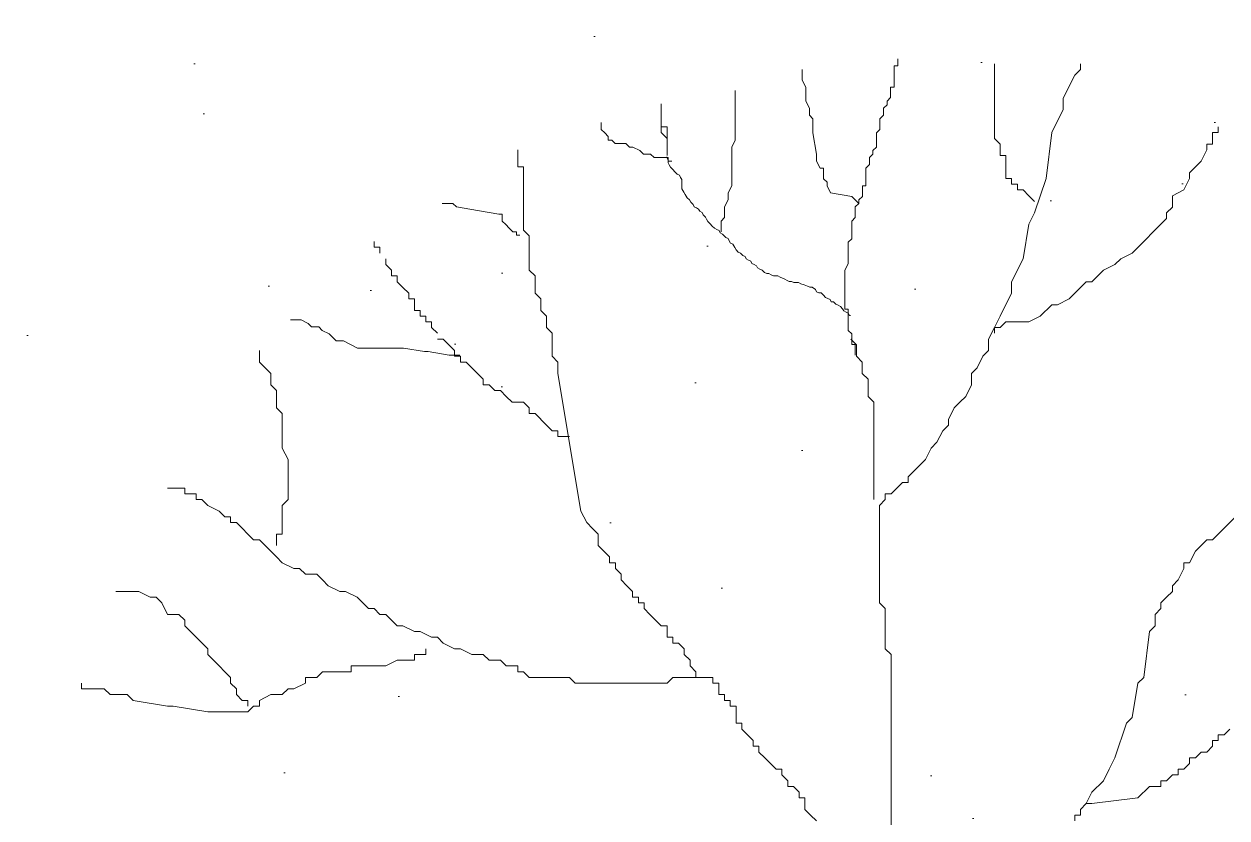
# Model space of a CAD drawing. Header units: millimetres. Extents: x 19.4 to 36.1, y 0 to 11.7.
# Drawn here: x 22.59 to 23.463, y 3.167 to 3.744 of the extents above; entities that cross this region are included whole.
import ezdxf

# ---------------------------------------------------------------- set-up
doc = ezdxf.new("R2010")
doc.units = ezdxf.units.MM
doc.header["$MEASUREMENT"] = 0
doc.layers.add('2', color=104, linetype='Continuous', lineweight=5)
doc.layers.add('TREE M 1 150', color=7, linetype='Continuous', lineweight=9, true_color=0xa1acc9, transparency=0.7)

# ---------------------------------------------------------------- blocks, each defined once
blk = doc.blocks.new('ARP')
at = {"layer": 'TREE M 1 150', "ltscale": 0.1}
for p, q in [((2229.3093, 708.2213), (2229.3093, 708.2372)), ((2229.4477, 708.2106), (2229.4477, 708.2425)), ((2229.4477, 708.2425), (2229.4531, 708.2425)), ((2229.4531, 708.2425), (2229.4531, 708.2532)), ((2229.5989, 708.1333), (2229.5989, 708.2458)), ((2229.7201, 708.2285), (2229.7287, 708.2371)), ((2229.7287, 708.2371), (2229.7287, 708.2458)), ((2229.3147, 708.2106), (2229.3093, 708.2213)), ((2229.7028, 708.1939), (2229.7201, 708.2285)), ((2229.2082, 708.1308), (2229.2082, 708.2053)), ((2229.3147, 708.1893), (2229.3147, 708.2106)), ((2229.4424, 708.1947), (2229.4424, 708.2106)), ((2229.4424, 708.2106), (2229.4477, 708.2106)), ((2229.0967, 708.1506), (2229.0967, 708.1852)), ((2229.0967, 708.1852), (2229.0967, 708.142)), ((2229.32, 708.1787), (2229.3147, 708.1893)), ((2229.4318, 708.1787), (2229.4371, 708.184)), ((2229.4371, 708.1893), (2229.4424, 708.1947)), ((2229.4371, 708.184), (2229.4371, 708.1893)), ((2229.7028, 708.1766), (2229.7028, 708.1939)), ((2229.32, 708.1681), (2229.32, 708.1787)), ((2229.3253, 708.1627), (2229.32, 708.1681)), ((2229.4264, 708.1627), (2229.4318, 708.1681)), ((2229.4318, 708.1681), (2229.4318, 708.1787)), ((2229.6854, 708.142), (2229.7028, 708.1766)), ((2229.0059, 708.1574), (2229.0059, 708.1468)), ((2229.0059, 708.1468), (2229.0113, 708.1415)), ((2229.1054, 708.1506), (2229.0967, 708.1506)), ((2229.1054, 708.1074), (2229.1054, 708.1506)), ((2229.3253, 708.1415), (2229.3253, 708.1627)), ((2229.4211, 708.1415), (2229.4264, 708.1468)), ((2229.4264, 708.1468), (2229.4264, 708.1627)), ((2229.9365, 708.142), (2229.9365, 708.1506)), ((2229.9365, 708.1506), (2229.9365, 708.142)), ((2229.0113, 708.1415), (2229.0166, 708.1361)), ((2229.0166, 708.1361), (2229.0166, 708.1308)), ((2229.0166, 708.1308), (2229.0219, 708.1308)), ((2229.0219, 708.1308), (2229.0272, 708.1255)), ((2229.0967, 708.142), (2229.1054, 708.1333)), ((2229.1054, 708.1333), (2229.1054, 708.116)), ((2229.2029, 708.1202), (2229.2082, 708.1308)), ((2229.3306, 708.1095), (2229.3253, 708.1415)), ((2229.4211, 708.1202), (2229.4211, 708.1415)), ((2229.6075, 708.1247), (2229.5989, 708.1333)), ((2229.6768, 708.0728), (2229.6854, 708.142)), ((2229.9278, 708.1247), (2229.9278, 708.142)), ((2229.9278, 708.142), (2229.9365, 708.142)), ((2228.8803, 708.0901), (2228.8803, 708.116)), ((2229.0272, 708.1255), (2229.0432, 708.1255)), ((2229.0432, 708.1255), (2229.0485, 708.1202)), ((2229.0485, 708.1202), (2229.0538, 708.1202)), ((2229.0538, 708.1202), (2229.0645, 708.1149)), ((2229.0645, 708.1149), (2229.0698, 708.1095)), ((2229.0698, 708.1095), (2229.0805, 708.1095)), ((2229.0805, 708.1095), (2229.0858, 708.1042)), ((2229.2029, 708.0617), (2229.2029, 708.1202)), ((2229.3306, 708.0989), (2229.3306, 708.1095)), ((2229.4105, 708.1042), (2229.4158, 708.1095)), ((2229.4158, 708.1149), (2229.4211, 708.1202)), ((2229.4158, 708.1095), (2229.4158, 708.1149)), ((2229.6075, 708.1074), (2229.6075, 708.1247)), ((2229.9105, 708.0987), (2229.9192, 708.116)), ((2229.9192, 708.1247), (2229.9278, 708.1247)), ((2229.9192, 708.116), (2229.9192, 708.1247)), ((2229.0858, 708.1042), (2229.1071, 708.1042)), ((2229.1052, 708.1052), (2229.1069, 708.1)), ((2229.1069, 708.1), (2229.1069, 708.0966)), ((2229.1069, 708.0966), (2229.1086, 708.0932)), ((2229.1071, 708.1042), (2229.1071, 708.0989)), ((2229.1071, 708.0989), (2229.1124, 708.0989)), ((2229.1086, 708.0932), (2229.1103, 708.0898)), ((2229.336, 708.0883), (2229.3306, 708.0989)), ((2229.4052, 708.0883), (2229.4105, 708.0936)), ((2229.4105, 708.0936), (2229.4105, 708.1042)), ((2229.6162, 708.1074), (2229.6075, 708.1074)), ((2229.6162, 708.0728), (2229.6162, 708.1074)), ((2229.8932, 708.0814), (2229.9105, 708.0987)), ((2228.8889, 708.0901), (2228.8803, 708.0901)), ((2228.8889, 707.9949), (2228.8889, 708.0901)), ((2229.1103, 708.0898), (2229.1205, 708.0795)), ((2229.1205, 708.0795), (2229.124, 708.0778)), ((2229.124, 708.0778), (2229.1257, 708.0744)), ((2229.1257, 708.0744), (2229.1274, 708.071)), ((2229.3413, 708.0883), (2229.336, 708.0883)), ((2229.3413, 708.0723), (2229.3413, 708.0883)), ((2229.3466, 708.067), (2229.3413, 708.0723)), ((2229.4052, 708.0617), (2229.4052, 708.0883)), ((2229.6248, 708.0728), (2229.6162, 708.0728)), ((2229.6248, 708.0641), (2229.6248, 708.0728)), ((2229.6595, 708.0209), (2229.6768, 708.0728)), ((2229.8846, 708.0555), (2229.8932, 708.0728)), ((2229.8932, 708.0728), (2229.8932, 708.0814)), ((2229.1274, 708.071), (2229.1274, 708.0573)), ((2229.1274, 708.0573), (2229.1308, 708.0522)), ((2229.1976, 708.051), (2229.2029, 708.0617)), ((2229.3466, 708.0617), (2229.3466, 708.067)), ((2229.3519, 708.051), (2229.3466, 708.0617)), ((2229.3998, 708.0457), (2229.3998, 708.0617)), ((2229.3998, 708.0617), (2229.4052, 708.0617)), ((2229.6335, 708.0641), (2229.6248, 708.0641)), ((2229.6335, 708.0555), (2229.6335, 708.0641)), ((2229.6421, 708.0555), (2229.6335, 708.0555)), ((2229.6508, 708.0468), (2229.6421, 708.0555)), ((2229.8672, 708.0468), (2229.8846, 708.0555)), ((2229.1308, 708.0522), (2229.1325, 708.0488)), ((2229.1325, 708.0488), (2229.1359, 708.0437)), ((2229.1359, 708.0437), (2229.1393, 708.0403)), ((2229.1393, 708.0403), (2229.141, 708.0368)), ((2229.141, 708.0368), (2229.1445, 708.0334)), ((2229.1922, 708.0298), (2229.1976, 708.0404)), ((2229.1976, 708.0404), (2229.1976, 708.051)), ((2229.3839, 708.0457), (2229.3519, 708.051)), ((2229.3892, 708.0404), (2229.3839, 708.0457)), ((2229.3945, 708.0351), (2229.3892, 708.0404)), ((2229.3945, 708.0404), (2229.3998, 708.0457)), ((2229.3945, 708.0351), (2229.3945, 708.0404)), ((2229.6595, 708.0382), (2229.6508, 708.0468)), ((2229.8672, 708.0295), (2229.8672, 708.0468)), ((2228.7664, 708.0351), (2228.7824, 708.0351)), ((2228.7824, 708.0351), (2228.7877, 708.0298)), ((2228.7877, 708.0298), (2228.8196, 708.0244)), ((2228.8196, 708.0244), (2228.8516, 708.0191)), ((2228.8516, 708.0191), (2228.8569, 708.0191)), ((2228.8569, 708.0191), (2228.8569, 708.0085)), ((2229.1445, 708.0334), (2229.1462, 708.03)), ((2229.1462, 708.03), (2229.1496, 708.0283)), ((2229.1496, 708.0283), (2229.153, 708.0266)), ((2229.153, 708.0266), (2229.1547, 708.0232)), ((2229.1547, 708.0232), (2229.1581, 708.0215)), ((2229.1581, 708.0215), (2229.1598, 708.0181)), ((2229.1598, 708.0181), (2229.1633, 708.0146)), ((2229.1922, 708.0138), (2229.1922, 708.0298)), ((2229.3892, 708.0298), (2229.3945, 708.0351)), ((2229.3892, 708.0138), (2229.3892, 708.0298)), ((2229.6508, 708.0036), (2229.6595, 708.0209)), ((2229.8586, 708.0209), (2229.8672, 708.0295)), ((2229.8586, 708.0122), (2229.8586, 708.0209)), ((2228.8569, 708.0085), (2228.8622, 708.0032)), ((2228.8622, 708.0032), (2228.8675, 707.9978)), ((2229.1633, 708.0146), (2229.165, 708.0112)), ((2229.165, 708.0112), (2229.1667, 708.0078)), ((2229.1667, 708.0078), (2229.1701, 708.0044)), ((2229.1701, 708.0044), (2229.1735, 708.001)), ((2229.1735, 708.001), (2229.1769, 707.9976)), ((2229.1869, 708.0085), (2229.1922, 708.0138)), ((2229.1869, 707.9925), (2229.1869, 708.0085)), ((2229.3839, 708.0085), (2229.3892, 708.0138)), ((2229.3839, 707.9819), (2229.3839, 708.0085)), ((2229.6421, 707.9516), (2229.6508, 708.0036)), ((2229.8066, 707.9603), (2229.8586, 708.0122)), ((2228.8675, 707.9978), (2228.8729, 707.9925)), ((2228.8729, 707.9925), (2228.8782, 707.9925)), ((2228.8782, 707.9925), (2228.8782, 707.9872)), ((2228.8782, 707.9872), (2228.8835, 707.9872)), ((2228.8976, 707.9862), (2228.8889, 707.9949)), ((2228.8976, 707.9343), (2228.8976, 707.9862)), ((2229.1769, 707.9976), (2229.1804, 707.9959)), ((2229.1804, 707.9959), (2229.1838, 707.9941)), ((2229.1838, 707.9941), (2229.1855, 707.9907)), ((2229.1855, 707.9907), (2229.1889, 707.989)), ((2229.1889, 707.989), (2229.194, 707.9839)), ((2229.194, 707.9839), (2229.1974, 707.9822)), ((2229.1974, 707.9822), (2229.1992, 707.9788)), ((2229.3785, 707.9766), (2229.3839, 707.9819)), ((2228.6638, 707.9689), (2228.6638, 707.9776)), ((2228.6725, 707.9689), (2228.6638, 707.9689)), ((2228.6725, 707.9603), (2228.6725, 707.9689)), ((2229.1992, 707.9788), (2229.2009, 707.9754)), ((2229.2009, 707.9754), (2229.2043, 707.9736)), ((2229.2043, 707.9736), (2229.2077, 707.9685)), ((2229.2077, 707.9685), (2229.2094, 707.9651)), ((2229.2094, 707.9651), (2229.2128, 707.9617)), ((2229.3785, 707.9446), (2229.3785, 707.9766)), ((2228.6812, 707.943), (2228.6812, 707.9516)), ((2229.2128, 707.9617), (2229.2162, 707.96)), ((2229.2162, 707.96), (2229.2197, 707.9566)), ((2229.2197, 707.9566), (2229.2231, 707.9549)), ((2229.2231, 707.9549), (2229.2248, 707.9514)), ((2229.2248, 707.9514), (2229.2282, 707.9497)), ((2229.2282, 707.9497), (2229.2316, 707.948)), ((2229.2316, 707.948), (2229.2333, 707.9446)), ((2229.6248, 707.917), (2229.6421, 707.9516)), ((2229.7807, 707.943), (2229.7893, 707.9516)), ((2229.7893, 707.9516), (2229.8066, 707.9603)), ((2228.6898, 707.9343), (2228.6812, 707.943)), ((2228.6898, 707.9257), (2228.6898, 707.9343)), ((2228.9063, 707.9257), (2228.8976, 707.9343)), ((2229.2333, 707.9446), (2229.2368, 707.9429)), ((2229.2368, 707.9429), (2229.2402, 707.9412)), ((2229.2402, 707.9412), (2229.2419, 707.9378)), ((2229.2419, 707.9378), (2229.2453, 707.9361)), ((2229.2453, 707.9361), (2229.2487, 707.9344)), ((2229.2487, 707.9344), (2229.2521, 707.9309)), ((2229.2521, 707.9309), (2229.2556, 707.9292)), ((2229.2556, 707.9292), (2229.259, 707.9292)), ((2229.259, 707.9292), (2229.2624, 707.9275)), ((2229.2624, 707.9275), (2229.2658, 707.9258)), ((2229.3732, 707.934), (2229.3785, 707.9446)), ((2229.3732, 707.8755), (2229.3732, 707.934)), ((2229.746, 707.917), (2229.7634, 707.9343)), ((2229.7634, 707.9343), (2229.7807, 707.943)), ((2228.6985, 707.9257), (2228.6898, 707.9257)), ((2228.6985, 707.917), (2228.6985, 707.9257)), ((2228.7071, 707.9084), (2228.6985, 707.917)), ((2228.9063, 707.8997), (2228.9063, 707.9257)), ((2229.2658, 707.9258), (2229.2726, 707.9258)), ((2229.2726, 707.9258), (2229.2761, 707.9241)), ((2229.2761, 707.9241), (2229.2795, 707.9224)), ((2229.2795, 707.9224), (2229.2829, 707.9207)), ((2229.2829, 707.9207), (2229.2863, 707.919)), ((2229.2863, 707.919), (2229.2897, 707.9173)), ((2229.2897, 707.9173), (2229.2932, 707.9173)), ((2229.2932, 707.9173), (2229.2966, 707.9156)), ((2229.2966, 707.9156), (2229.3034, 707.9156)), ((2229.3034, 707.9156), (2229.3068, 707.9139)), ((2229.3068, 707.9139), (2229.312, 707.9122)), ((2229.312, 707.9122), (2229.3171, 707.9105)), ((2229.3171, 707.9105), (2229.3205, 707.9087)), ((2229.6248, 707.8997), (2229.6248, 707.917)), ((2229.7287, 707.9084), (2229.7374, 707.917)), ((2229.7374, 707.917), (2229.746, 707.917)), ((2228.7158, 707.8997), (2228.7071, 707.9084)), ((2228.7158, 707.8911), (2228.7158, 707.8997)), ((2228.7245, 707.8911), (2228.7158, 707.8911)), ((2228.7245, 707.8738), (2228.7245, 707.8911)), ((2228.9149, 707.8911), (2228.9063, 707.8997)), ((2228.9149, 707.8738), (2228.9149, 707.8911)), ((2229.3205, 707.9087), (2229.3239, 707.9087)), ((2229.3239, 707.9087), (2229.329, 707.9053)), ((2229.329, 707.9053), (2229.3308, 707.9019)), ((2229.3308, 707.9019), (2229.3342, 707.9002)), ((2229.3342, 707.9002), (2229.3376, 707.9002)), ((2229.3376, 707.9002), (2229.341, 707.8968)), ((2229.341, 707.8968), (2229.3444, 707.8934)), ((2229.3444, 707.8934), (2229.3478, 707.8917)), ((2229.3478, 707.8917), (2229.3513, 707.89)), ((2229.6075, 707.8651), (2229.6248, 707.8997)), ((2229.6941, 707.8824), (2229.7114, 707.8911)), ((2229.7114, 707.8911), (2229.7201, 707.8997)), ((2229.7201, 707.8997), (2229.7287, 707.9084)), ((2228.7331, 707.8738), (2228.7245, 707.8738)), ((2228.7331, 707.8651), (2228.7331, 707.8738)), ((2228.9236, 707.8651), (2228.9149, 707.8738)), ((2229.3513, 707.89), (2229.353, 707.8865)), ((2229.353, 707.8865), (2229.3564, 707.8865)), ((2229.3564, 707.8865), (2229.3598, 707.8831)), ((2229.3598, 707.8831), (2229.3632, 707.8814)), ((2229.3632, 707.8814), (2229.3666, 707.8797)), ((2229.3666, 707.8797), (2229.3701, 707.8763)), ((2229.3701, 707.8763), (2229.3718, 707.8729)), ((2229.3718, 707.8729), (2229.3752, 707.8712)), ((2229.3785, 707.8755), (2229.3732, 707.8755)), ((2229.3785, 707.8436), (2229.3785, 707.8755)), ((2229.6681, 707.8651), (2229.6854, 707.8824)), ((2229.6854, 707.8824), (2229.6941, 707.8824)), ((2228.5375, 707.8595), (2228.5535, 707.8595)), ((2228.5535, 707.8595), (2228.5641, 707.8542)), ((2228.7418, 707.8651), (2228.7331, 707.8651)), ((2228.7418, 707.8565), (2228.7418, 707.8651)), ((2228.7504, 707.8565), (2228.7418, 707.8565)), ((2228.7504, 707.8478), (2228.7504, 707.8565)), ((2228.9236, 707.8478), (2228.9236, 707.8651)), ((2229.3752, 707.8712), (2229.3786, 707.8695)), ((2229.3786, 707.8695), (2229.3803, 707.866)), ((2229.3803, 707.866), (2229.382, 707.866)), ((2229.5989, 707.8478), (2229.6075, 707.8651)), ((2229.6075, 707.8478), (2229.6162, 707.8565)), ((2229.6162, 707.8565), (2229.6508, 707.8565)), ((2229.6508, 707.8565), (2229.6681, 707.8651)), ((2228.5641, 707.8542), (2228.5695, 707.8489)), ((2228.5695, 707.8489), (2228.5801, 707.8489)), ((2228.5801, 707.8489), (2228.5854, 707.8436)), ((2228.5854, 707.8436), (2228.5961, 707.8383)), ((2228.5961, 707.8383), (2228.6014, 707.8329)), ((2228.7591, 707.8392), (2228.7504, 707.8478)), ((2228.9322, 707.8392), (2228.9236, 707.8478)), ((2228.9322, 707.8046), (2228.9322, 707.8392)), ((2229.3839, 707.8383), (2229.3785, 707.8436)), ((2229.3839, 707.8223), (2229.3839, 707.8383)), ((2229.5902, 707.8305), (2229.5989, 707.8478)), ((2229.5989, 707.8392), (2229.5989, 707.8478)), ((2229.5989, 707.8478), (2229.6075, 707.8478)), ((2228.6014, 707.8329), (2228.6067, 707.8276)), ((2228.6067, 707.8276), (2228.6174, 707.8276)), ((2228.6174, 707.8276), (2228.6387, 707.817)), ((2228.7677, 707.8305), (2228.7591, 707.8305)), ((2228.7851, 707.8132), (2228.7677, 707.8305)), ((2229.3911, 707.8219), (2229.3824, 707.8305)), ((2229.3892, 707.8223), (2229.3839, 707.8223)), ((2229.3892, 707.8063), (2229.3892, 707.8223)), ((2229.3911, 707.8046), (2229.3911, 707.8219)), ((2229.5902, 707.8132), (2229.5902, 707.8305)), ((2228.4907, 707.8132), (2228.4907, 707.7959)), ((2228.6387, 707.817), (2228.7078, 707.817)), ((2228.7078, 707.817), (2228.7398, 707.8117)), ((2228.7398, 707.8117), (2228.7451, 707.8117)), ((2228.7451, 707.8117), (2228.777, 707.8063)), ((2228.777, 707.8063), (2228.793, 707.8063)), ((2228.7851, 707.8046), (2228.7851, 707.8132)), ((2228.7937, 707.8046), (2228.7851, 707.8046)), ((2228.7937, 707.7959), (2228.7937, 707.8046)), ((2228.9409, 707.7959), (2228.9322, 707.8046)), ((2229.3997, 707.7959), (2229.3911, 707.8046)), ((2229.5729, 707.7873), (2229.5815, 707.8046)), ((2229.5815, 707.8046), (2229.5902, 707.8132)), ((2228.4907, 707.7959), (2228.4994, 707.7873)), ((2228.4994, 707.7873), (2228.508, 707.7786)), ((2228.8024, 707.7959), (2228.7937, 707.7959)), ((2228.811, 707.7873), (2228.8024, 707.7959)), ((2228.8283, 707.77), (2228.811, 707.7873)), ((2228.9409, 707.7786), (2228.9409, 707.7959)), ((2229.3997, 707.7786), (2229.3997, 707.7959)), ((2229.5642, 707.7786), (2229.5729, 707.7873)), ((2228.508, 707.7786), (2228.508, 707.7613)), ((2228.8283, 707.7613), (2228.8283, 707.77)), ((2228.9755, 707.571), (2228.9409, 707.7786)), ((2229.4084, 707.77), (2229.3997, 707.7786)), ((2229.4084, 707.744), (2229.4084, 707.77)), ((2229.5642, 707.7613), (2229.5642, 707.7786)), ((2228.508, 707.7613), (2228.5167, 707.7527)), ((2228.5167, 707.7527), (2228.5167, 707.7267)), ((2228.837, 707.7613), (2228.8283, 707.7613)), ((2228.8457, 707.7527), (2228.837, 707.7613)), ((2228.8543, 707.7527), (2228.8457, 707.7527)), ((2228.863, 707.744), (2228.8543, 707.7527)), ((2229.5556, 707.744), (2229.5642, 707.7613)), ((2228.8716, 707.7354), (2228.863, 707.744)), ((2228.8889, 707.7354), (2228.8716, 707.7354)), ((2228.8976, 707.7267), (2228.8889, 707.7354)), ((2229.4171, 707.7354), (2229.4084, 707.744)), ((2229.4171, 707.5883), (2229.4171, 707.7354)), ((2229.5383, 707.7267), (2229.5469, 707.7354)), ((2229.5469, 707.7354), (2229.5556, 707.744)), ((2228.5167, 707.7267), (2228.5253, 707.718)), ((2228.5253, 707.718), (2228.5253, 707.6661)), ((2228.8976, 707.718), (2228.8976, 707.7267)), ((2228.9063, 707.718), (2228.8976, 707.718)), ((2228.9236, 707.7007), (2228.9063, 707.718)), ((2229.5296, 707.7094), (2229.5383, 707.7267)), ((2228.9322, 707.6921), (2228.9236, 707.7007)), ((2228.9409, 707.6921), (2228.9322, 707.6921)), ((2228.9409, 707.6834), (2228.9409, 707.6921)), ((2229.5123, 707.6748), (2229.5209, 707.6921)), ((2229.5209, 707.6921), (2229.5296, 707.7007)), ((2229.5296, 707.7007), (2229.5296, 707.7094)), ((2228.9582, 707.6834), (2228.9409, 707.6834)), ((2228.9495, 707.6834), (2228.9582, 707.6834)), ((2229.5036, 707.6661), (2229.5123, 707.6748)), ((2228.5253, 707.6661), (2228.534, 707.6488)), ((2229.495, 707.6488), (2229.5036, 707.6661)), ((2228.534, 707.6488), (2228.534, 707.5883)), ((2229.4777, 707.6315), (2229.495, 707.6488)), ((2229.469, 707.6229), (2229.4777, 707.6315)), ((2229.469, 707.6142), (2229.469, 707.6229)), ((2228.3782, 707.6056), (2228.3522, 707.6056)), ((2228.3782, 707.5969), (2228.3782, 707.6056)), ((2229.443, 707.5969), (2229.4517, 707.6056)), ((2229.4517, 707.6056), (2229.4603, 707.6142)), ((2229.4603, 707.6142), (2229.469, 707.6142)), ((2228.3955, 707.5969), (2228.3782, 707.5969)), ((2228.3955, 707.5883), (2228.3955, 707.5969)), ((2228.4041, 707.5883), (2228.3955, 707.5883)), ((2228.4128, 707.5796), (2228.4041, 707.5883)), ((2228.534, 707.5883), (2228.5253, 707.5796)), ((2229.4257, 707.5796), (2229.4344, 707.5883)), ((2229.4344, 707.5883), (2229.4344, 707.5969)), ((2229.4344, 707.5969), (2229.443, 707.5969)), ((2228.4301, 707.571), (2228.4128, 707.5796)), ((2228.4388, 707.5623), (2228.4301, 707.571)), ((2228.5253, 707.5796), (2228.5253, 707.5364)), ((2228.9842, 707.5537), (2228.9755, 707.571)), ((2229.4257, 707.4325), (2229.4257, 707.5796)), ((2228.4474, 707.5623), (2228.4388, 707.5623)), ((2228.4474, 707.5537), (2228.4474, 707.5623)), ((2228.4561, 707.5537), (2228.4474, 707.5537)), ((2228.482, 707.5277), (2228.4561, 707.5537)), ((2228.9928, 707.545), (2228.9842, 707.5537)), ((2229.9278, 707.5277), (2229.9625, 707.5623)), ((2228.5253, 707.5364), (2228.5167, 707.5364)), ((2228.5167, 707.5364), (2228.5167, 707.5191)), ((2229.0015, 707.5364), (2228.9928, 707.545)), ((2229.0015, 707.5191), (2229.0015, 707.5364)), ((2228.4907, 707.5277), (2228.482, 707.5277)), ((2228.4994, 707.5191), (2228.4907, 707.5277)), ((2228.508, 707.5104), (2228.4994, 707.5191)), ((2228.5167, 707.5018), (2228.508, 707.5104)), ((2229.0102, 707.5104), (2229.0015, 707.5191)), ((2229.0188, 707.5018), (2229.0102, 707.5104)), ((2229.8932, 707.4931), (2229.9019, 707.5104)), ((2229.9019, 707.5104), (2229.9105, 707.5191)), ((2229.9105, 707.5191), (2229.9192, 707.5277)), ((2229.9192, 707.5277), (2229.9278, 707.5277)), ((2228.5253, 707.4931), (2228.5167, 707.5018)), ((2228.5426, 707.4845), (2228.5253, 707.4931)), ((2229.0188, 707.4931), (2229.0188, 707.5018)), ((2229.0275, 707.4931), (2229.0188, 707.4931)), ((2229.0275, 707.4845), (2229.0275, 707.4931)), ((2229.8846, 707.4845), (2229.8846, 707.4931)), ((2229.8846, 707.4931), (2229.8932, 707.4931)), ((2228.5513, 707.4845), (2228.5426, 707.4845)), ((2228.56, 707.4758), (2228.5513, 707.4845)), ((2228.5773, 707.4758), (2228.56, 707.4758)), ((2228.5859, 707.4672), (2228.5773, 707.4758)), ((2229.0361, 707.4758), (2229.0275, 707.4845)), ((2229.0361, 707.4672), (2229.0361, 707.4758)), ((2229.8759, 707.4672), (2229.8846, 707.4845)), ((2228.5946, 707.4585), (2228.5859, 707.4672)), ((2228.6119, 707.4498), (2228.5946, 707.4585)), ((2229.0448, 707.4585), (2229.0361, 707.4672)), ((2229.0534, 707.4498), (2229.0448, 707.4585)), ((2229.8672, 707.4585), (2229.8759, 707.4672)), ((2229.8672, 707.4498), (2229.8672, 707.4585)), ((2228.2743, 707.4498), (2228.3089, 707.4498)), ((2228.3089, 707.4498), (2228.3262, 707.4412)), ((2228.3262, 707.4412), (2228.3349, 707.4412)), ((2228.3349, 707.4412), (2228.3435, 707.4325)), ((2228.6206, 707.4498), (2228.6119, 707.4498)), ((2228.6379, 707.4412), (2228.6206, 707.4498)), ((2228.6552, 707.4239), (2228.6379, 707.4412)), ((2229.0534, 707.4412), (2229.0534, 707.4498)), ((2229.0621, 707.4412), (2229.0534, 707.4412)), ((2229.0621, 707.4325), (2229.0621, 707.4412)), ((2229.8499, 707.4325), (2229.8586, 707.4412)), ((2229.8586, 707.4412), (2229.8672, 707.4498)), ((2228.3435, 707.4325), (2228.3522, 707.4152)), ((2228.6638, 707.4239), (2228.6552, 707.4239)), ((2228.6725, 707.4152), (2228.6638, 707.4239)), ((2229.0708, 707.4325), (2229.0621, 707.4325)), ((2229.0708, 707.4239), (2229.0708, 707.4325)), ((2229.0794, 707.4152), (2229.0708, 707.4239)), ((2229.4344, 707.4239), (2229.4257, 707.4325)), ((2229.4344, 707.3633), (2229.4344, 707.4239)), ((2229.8413, 707.4152), (2229.8499, 707.4239)), ((2229.8499, 707.4239), (2229.8499, 707.4325)), ((2228.3522, 707.4152), (2228.3695, 707.4152)), ((2228.3695, 707.4152), (2228.3782, 707.4066)), ((2228.3782, 707.4066), (2228.3782, 707.3979)), ((2228.6812, 707.4152), (2228.6725, 707.4152)), ((2228.6898, 707.4066), (2228.6812, 707.4152)), ((2228.6985, 707.3979), (2228.6898, 707.4066)), ((2229.0881, 707.4066), (2229.0794, 707.4152)), ((2229.0967, 707.3979), (2229.0881, 707.4066)), ((2229.8413, 707.3979), (2229.8413, 707.4152)), ((2228.3782, 707.3979), (2228.3955, 707.3806)), ((2228.7071, 707.3979), (2228.6985, 707.3979)), ((2228.7245, 707.3893), (2228.7071, 707.3979)), ((2228.7331, 707.3893), (2228.7245, 707.3893)), ((2228.7504, 707.3806), (2228.7331, 707.3893)), ((2229.1054, 707.3979), (2229.0967, 707.3979)), ((2229.1054, 707.3806), (2229.1054, 707.3979)), ((2229.824, 707.3201), (2229.8326, 707.3893)), ((2229.8326, 707.3893), (2229.8413, 707.3979)), ((2228.3955, 707.3806), (2228.4128, 707.3633)), ((2228.7591, 707.3806), (2228.7504, 707.3806)), ((2228.7677, 707.372), (2228.7591, 707.3806)), ((2228.7851, 707.3633), (2228.7677, 707.372)), ((2229.114, 707.3806), (2229.1054, 707.3806)), ((2229.114, 707.372), (2229.114, 707.3806)), ((2229.1227, 707.372), (2229.114, 707.372)), ((2229.1314, 707.3633), (2229.1227, 707.372)), ((2228.4128, 707.3633), (2228.4128, 707.3547)), ((2228.4128, 707.3547), (2228.4214, 707.346)), ((2228.7245, 707.346), (2228.7245, 707.3547)), ((2228.7245, 707.3547), (2228.7418, 707.3547)), ((2228.7418, 707.3547), (2228.7418, 707.3633)), ((2228.7937, 707.3633), (2228.7851, 707.3633)), ((2228.811, 707.3547), (2228.7937, 707.3633)), ((2228.8283, 707.3547), (2228.811, 707.3547)), ((2228.837, 707.346), (2228.8283, 707.3547)), ((2229.1314, 707.3547), (2229.1314, 707.3633)), ((2229.14, 707.346), (2229.1314, 707.3547)), ((2229.443, 707.3547), (2229.4344, 707.3633)), ((2229.443, 706.9048), (2229.443, 707.3547)), ((2228.4214, 707.346), (2228.4474, 707.3201)), ((2228.5773, 707.3201), (2228.5859, 707.3287)), ((2228.5859, 707.3287), (2228.6292, 707.3287)), ((2228.6292, 707.3374), (2228.6812, 707.3374)), ((2228.6292, 707.3287), (2228.6292, 707.3374)), ((2228.6812, 707.3374), (2228.6985, 707.346)), ((2228.6985, 707.346), (2228.7245, 707.346)), ((2228.8543, 707.346), (2228.837, 707.346)), ((2228.863, 707.3374), (2228.8543, 707.346)), ((2228.8803, 707.3374), (2228.863, 707.3374)), ((2228.8803, 707.3287), (2228.8803, 707.3374)), ((2228.8889, 707.3287), (2228.8803, 707.3287)), ((2228.8976, 707.3201), (2228.8889, 707.3287)), ((2229.14, 707.3374), (2229.14, 707.346)), ((2229.1487, 707.3287), (2229.14, 707.3374)), ((2229.1487, 707.3201), (2229.1487, 707.3287)), ((2228.2223, 707.3114), (2228.2223, 707.3028)), ((2228.4474, 707.3201), (2228.4474, 707.3114)), ((2228.4474, 707.3114), (2228.4561, 707.3028)), ((2228.5426, 707.3028), (2228.56, 707.3114)), ((2228.56, 707.3114), (2228.56, 707.3201)), ((2228.56, 707.3201), (2228.5773, 707.3201)), ((2228.9582, 707.3201), (2228.8976, 707.3201)), ((2228.9669, 707.3114), (2228.9582, 707.3201)), ((2229.1054, 707.3114), (2228.9669, 707.3114)), ((2229.114, 707.3201), (2229.1054, 707.3114)), ((2229.1746, 707.3201), (2229.114, 707.3201)), ((2229.1573, 707.3201), (2229.1487, 707.3201)), ((2229.1746, 707.3114), (2229.1746, 707.3201)), ((2229.1833, 707.3114), (2229.1746, 707.3114)), ((2229.1833, 707.2941), (2229.1833, 707.3114)), ((2229.8066, 707.2595), (2229.8153, 707.3114)), ((2229.8153, 707.3114), (2229.824, 707.3201)), ((2228.2223, 707.3028), (2228.2569, 707.3028)), ((2228.2569, 707.3028), (2228.2656, 707.2941)), ((2228.2656, 707.2941), (2228.2916, 707.2941)), ((2228.2916, 707.2941), (2228.3002, 707.2855)), ((2228.4561, 707.3028), (2228.4561, 707.2941)), ((2228.4561, 707.2941), (2228.4647, 707.2855)), ((2228.4907, 707.2855), (2228.508, 707.2941)), ((2228.508, 707.2941), (2228.5253, 707.2941)), ((2228.5253, 707.2941), (2228.534, 707.3028)), ((2228.534, 707.3028), (2228.5426, 707.3028)), ((2229.192, 707.2941), (2229.1833, 707.2941)), ((2229.192, 707.2855), (2229.192, 707.2941)), ((2228.3002, 707.2855), (2228.3522, 707.2768)), ((2228.3522, 707.2768), (2228.3608, 707.2768)), ((2228.3608, 707.2768), (2228.4128, 707.2682)), ((2228.4647, 707.2855), (2228.4734, 707.2855)), ((2228.4734, 707.2855), (2228.4734, 707.2768)), ((2228.4734, 707.2682), (2228.482, 707.2768)), ((2228.482, 707.2768), (2228.4907, 707.2768)), ((2228.4907, 707.2768), (2228.4907, 707.2855)), ((2229.2006, 707.2855), (2229.192, 707.2855)), ((2229.2006, 707.2768), (2229.2006, 707.2855)), ((2229.2093, 707.2768), (2229.2006, 707.2768)), ((2229.2093, 707.2509), (2229.2093, 707.2768)), ((2228.4128, 707.2682), (2228.4734, 707.2682)), ((2229.798, 707.2509), (2229.8066, 707.2595)), ((2229.2179, 707.2509), (2229.2093, 707.2509)), ((2229.2179, 707.2422), (2229.2179, 707.2509)), ((2229.2352, 707.2249), (2229.2179, 707.2422)), ((2229.7807, 707.199), (2229.798, 707.2509)), ((2229.9452, 707.2336), (2229.9538, 707.2422)), ((2229.2352, 707.2163), (2229.2352, 707.2249)), ((2229.9278, 707.2163), (2229.9278, 707.2249)), ((2229.9278, 707.2249), (2229.9365, 707.2249)), ((2229.9365, 707.2249), (2229.9365, 707.2336)), ((2229.9365, 707.2336), (2229.9452, 707.2336)), ((2229.2439, 707.2163), (2229.2352, 707.2163)), ((2229.2439, 707.2076), (2229.2439, 707.2163)), ((2229.2526, 707.199), (2229.2439, 707.2076)), ((2229.9019, 707.199), (2229.9105, 707.2076)), ((2229.9105, 707.2076), (2229.9192, 707.2076)), ((2229.9192, 707.2076), (2229.9278, 707.2163)), ((2229.2612, 707.1903), (2229.2526, 707.199)), ((2229.2699, 707.1816), (2229.2612, 707.1903)), ((2229.772, 707.1816), (2229.7807, 707.199)), ((2229.8846, 707.1816), (2229.8932, 707.1903)), ((2229.8932, 707.1903), (2229.8932, 707.199)), ((2229.8932, 707.199), (2229.9019, 707.199)), ((2229.2785, 707.1816), (2229.2699, 707.1816)), ((2229.2785, 707.173), (2229.2785, 707.1816)), ((2229.2872, 707.1643), (2229.2785, 707.173)), ((2229.7634, 707.1643), (2229.772, 707.1816)), ((2229.8586, 707.1643), (2229.8672, 707.173)), ((2229.8672, 707.173), (2229.8759, 707.173)), ((2229.8759, 707.173), (2229.8759, 707.1816)), ((2229.8759, 707.1816), (2229.8846, 707.1816)), ((2229.2872, 707.1557), (2229.2872, 707.1643)), ((2229.2958, 707.1557), (2229.2872, 707.1557)), ((2229.3045, 707.147), (2229.2958, 707.1557)), ((2229.746, 707.147), (2229.7634, 707.1643)), ((2229.8153, 707.1384), (2229.8326, 707.1557)), ((2229.8326, 707.1557), (2229.8499, 707.1557)), ((2229.8499, 707.1557), (2229.8499, 707.1643)), ((2229.8499, 707.1643), (2229.8586, 707.1643)), ((2229.3045, 707.1384), (2229.3045, 707.147)), ((2229.3132, 707.1384), (2229.3045, 707.1384)), ((2229.3132, 707.1211), (2229.3132, 707.1384)), ((2229.7287, 707.1211), (2229.7374, 707.1297)), ((2229.7374, 707.1297), (2229.746, 707.147)), ((2229.7374, 707.1297), (2229.746, 707.1297)), ((2229.746, 707.1297), (2229.8153, 707.1384)), ((2229.3218, 707.1124), (2229.3132, 707.1211)), ((2229.3305, 707.1038), (2229.3218, 707.1124)), ((2229.7201, 707.1038), (2229.7201, 707.1124)), ((2229.7201, 707.1124), (2229.7287, 707.1124)), ((2229.7287, 707.1124), (2229.7287, 707.1211))]:
    blk.add_line(p, q, dxfattribs=at)

msp = doc.modelspace()

# ---------------------------------------------------------------- hatches: boundary and pattern name
at = {"layer": 'TREE M 1 150', "ltscale": 0.8}
h = msp.add_hatch(dxfattribs=at)
h.set_pattern_fill('AR-SAND', color=256, scale=0.007217, style=0, double=1)
h.set_pattern_definition([(37.5, (-525.2875, -171.13314), (-0.01154768, 0.35321733), [0, -0.27864009, 0, -0.31163694, 0, -0.29788825]), (7.5, (-525.2875, -171.13314), (0.3244281, 0.5173441), [0, -0.150319, 0, -0.25114271, 0, -0.09624082]), (327.5, (-525.51297, -171.13314), (0.5708718, 0.00103724), [0, -0.09165792, 0, -0.32996852, 0, -0.43079224]), (317.5, (-525.51297, -171.13314), (0.55107086, 0.16089164), [0, -0.04582896, 0, -0.2163127, 0, -0.2474764])])
h.paths.add_polyline_path([(21.74428, 1.55652), (24.29786, 1.55652), (24.29786, 3.97974), (21.74659, 3.97974)])

# ---------------------------------------------------------------- block references
at = {"layer": '2', "xscale": 0.4811439556206439, "yscale": 0.4811439556206439, "zscale": 0.4811439556206439}
msp.add_blockref('ARP', (-1049.46385, -337.05331), dxfattribs=at)

doc.saveas('drawing.dxf')
